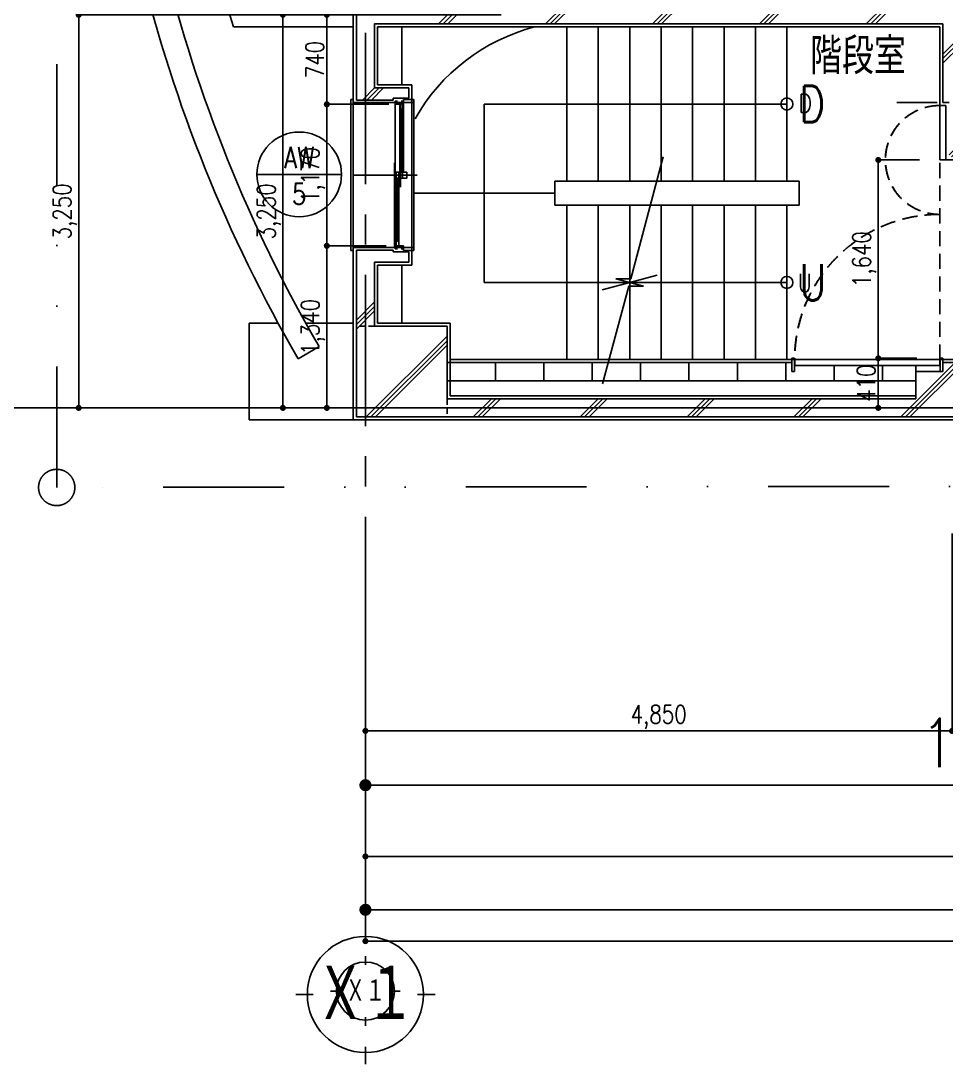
# Model space of a CAD drawing. Header units: millimetres. Extents: x 15495 to 166182, y -39946 to 18307.
# Drawn here: x 27192 to 34842, y -5495 to 3131 of the extents above; entities that cross this region are included whole.
import ezdxf
from ezdxf.enums import TextEntityAlignment as Align

# ---------------------------------------------------------------- set-up
doc = ezdxf.new("R2010")
doc.units = ezdxf.units.MM
doc.header["$LTSCALE"] = 1000
for name, pattern in [('CENTER', [2, 1.25, -0.25, 0.25, -0.25]), ('DASHED2', [0.375, 0.25, -0.125]), ('DIVIDEX2', [2.5, 1, -0.5, 0, -0.5, 0, -0.5])]:
    doc.linetypes.add(name, pattern=pattern)
doc.layers.get('0').update_dxf_attribs({"linetype": 'CONTINUOUS'})
for name, color, linetype in [('F_FITT1-100', 5, 'CONTINUOUS'), ('F_FITT1-50', 5, 'CONTINUOUS'), ('F_FITT2-100', 1, 'CONTINUOUS'), ('F_FITT2-50', 1, 'CONTINUOUS'), ('SF-A_ELSE-100', 6, 'CONTINUOUS'), ('SF-A_ELSE-50', 6, 'CONTINUOUS'), ('SF-A_SITE-100', 1, 'DIVIDEX2'), ('SF-DT_ID-100', 13, 'CONTINUOUS'), ('SF-E_DIM-100', 3, 'CONTINUOUS'), ('SF-E_DIM-50', 3, 'CONTINUOUS'), ('SF-E_GRID-100', 1, 'CENTER'), ('SF-E_GRID-50', 1, 'CENTER'), ('SF-E_TEXT-100', 3, 'CONTINUOUS'), ('SF-E_TEXT-50', 3, 'CONTINUOUS'), ('SF-F_FINI1-100', 190, 'CONTINUOUS'), ('SF-F_FINI1-50', 190, 'CONTINUOUS'), ('SF-F_FITT1-100', 5, 'CONTINUOUS'), ('SF-F_FITT1-50', 5, 'CONTINUOUS'), ('SF-F_HAT1-50', 9, 'CONTINUOUS'), ('SF-R_COLM-50', 7, 'CONTINUOUS'), ('SF-R_EWALL-50', 7, 'CONTINUOUS'), ('SF-R_STAIR-100', 4, 'CONTINUOUS'), ('SF-R_STAIR-50', 4, 'CONTINUOUS'), ('SF-U_ALC-100', 8, 'CONTINUOUS'), ('SF-U_ALC-50', 8, 'CONTINUOUS'), ('SF-U_LGS-100', 120, 'CONTINUOUS'), ('SF-U_LGS-50', 120, 'CONTINUOUS')]:
    doc.layers.add(name, color=color, linetype=linetype)
doc.styles.add('DIM', font='romans.shx', dxfattribs={"width": 0.8, "bigfont": 'bigfont.shx'})
doc.styles.add('ROOM', font='romans.shx', dxfattribs={"width": 0.8, "bigfont": 'bigfont.shx'})
doc.styles.get("Standard").update_dxf_attribs({"font": 'txt.shx', "bigfont": 'bigfont.shx'})
doc.dimstyles.new('DIM100_4_3', dxfattribs={"dimscale": 100, "dimtxt": 4, "dimasz": 1, "dimexe": 0, "dimexo": 1, "dimgap": 0.5, "dimtad": 1, "dimdec": 1, "dimdsep": 46, "dimlunit": 6, "dimtxsty": 'DIM', "dimblk1": 'DOT', "dimblk2": 'DOT', "dimsah": 1, "dimcen": 1, "dimclrd": 256, "dimclre": 256, "dimclrt": 256, "dimadec": 0, "dimazin": 0, "dimtfac": 1, "dimtdec": 1, "dimtix": 1, "dimtmove": 2, "dimatfit": 3, "dimldrblk": 'DOT', "dimfxl": 1, "dimtvp": 0.833333, "dimtolj": 1, "dimarcsym": 0})
doc.dimstyles.new('DIM100_5_3', dxfattribs={"dimscale": 100, "dimtxt": 5, "dimasz": 1, "dimexe": 0, "dimexo": 1, "dimgap": 0.5, "dimtad": 1, "dimdec": 1, "dimdsep": 46, "dimlunit": 6, "dimtxsty": 'DIM', "dimblk1": 'DOT', "dimblk2": 'DOT', "dimsah": 1, "dimcen": 1, "dimclrd": 256, "dimclre": 256, "dimclrt": 256, "dimadec": 0, "dimazin": 0, "dimtfac": 1, "dimtdec": 1, "dimtix": 1, "dimtmove": 2, "dimatfit": 3, "dimldrblk": 'DOT', "dimfxl": 1, "dimtvp": 0.833333, "dimtolj": 1, "dimarcsym": 0})
doc.dimstyles.new('DIM50_3_3', dxfattribs={"dimscale": 50, "dimtxt": 3, "dimasz": 1, "dimexe": 0, "dimexo": 1, "dimgap": 0.5, "dimtad": 1, "dimdec": 1, "dimdsep": 46, "dimlunit": 6, "dimtxsty": 'DIM', "dimblk1": 'DOT', "dimblk2": 'DOT', "dimsah": 1, "dimcen": 1, "dimclrd": 256, "dimclre": 256, "dimclrt": 256, "dimadec": 0, "dimazin": 0, "dimtfac": 1, "dimtdec": 1, "dimtix": 1, "dimtmove": 2, "dimatfit": 3, "dimldrblk": 'DOT', "dimfxl": 1, "dimtvp": 0.833333, "dimtolj": 1, "dimarcsym": 0})
doc.dimstyles.new('DIM50_4_3', dxfattribs={"dimscale": 50, "dimtxt": 4, "dimasz": 1, "dimexe": 0, "dimexo": 1, "dimgap": 0.5, "dimtad": 1, "dimdec": 1, "dimdsep": 46, "dimlunit": 6, "dimtxsty": 'DIM', "dimblk1": 'DOT', "dimblk2": 'DOT', "dimsah": 1, "dimcen": 1, "dimclrd": 256, "dimclre": 256, "dimclrt": 256, "dimadec": 0, "dimazin": 0, "dimtfac": 1, "dimtdec": 1, "dimtix": 1, "dimtmove": 2, "dimatfit": 3, "dimldrblk": 'DOT', "dimfxl": 1, "dimtvp": 0.833333, "dimtolj": 1, "dimarcsym": 0})
doc.dimstyles.new('DIM50_5_3', dxfattribs={"dimscale": 50, "dimtxt": 5, "dimasz": 1, "dimexe": 0, "dimexo": 1, "dimgap": 0.5, "dimtad": 1, "dimdec": 1, "dimdsep": 46, "dimlunit": 6, "dimtxsty": 'DIM', "dimblk1": 'DOT', "dimblk2": 'DOT', "dimsah": 1, "dimcen": 1, "dimclrd": 256, "dimclre": 256, "dimclrt": 256, "dimadec": 0, "dimazin": 0, "dimtfac": 1, "dimtdec": 1, "dimtix": 1, "dimtmove": 2, "dimatfit": 3, "dimldrblk": 'DOT', "dimfxl": 1, "dimtvp": 0.833333, "dimtolj": 1, "dimarcsym": 0})
pattern_1 = [(45, (-28400.75, -37379.5), (-441.942, 441.942), []), (45, (-28363.25, -37379.5), (-441.942, 441.942), []), (45, (-28325.75, -37379.5), (-441.942, 441.942), [])]

# ---------------------------------------------------------------- blocks, each defined once
blk = doc.blocks.new('DOT')
at = {"color": 0, "linetype": 'ByBlock'}
blk.add_line((-0.5, 0), (-1, 0), dxfattribs=at)
at = {"color": 0, "linetype": 'ByBlock', "const_width": 0.5}
blk.add_lwpolyline([(-0.25, 0, 1), (0.25, 0, 1)], format="xyb", close=True, dxfattribs=at)
blk = doc.blocks.new('*D438')
at = {"layer": 'SF-E_DIM-100', "lineweight": -2}
for p, q in [((30040.7, -1838.6), (30040.7, -4218.9)), ((56440.7, -1838.6), (56440.7, -4218.9)), ((30140.7, -4218.9), (56340.7, -4218.9))]:
    blk.add_line(p, q, dxfattribs=at)
at = {"layer": 'SF-E_DIM-100', "lineweight": -2, "xscale": 100, "yscale": 100, "zscale": 100, "rotation": 180}
blk.add_blockref('DOT', (30040.7, -4218.9), dxfattribs=at)
at = {"layer": 'SF-E_DIM-100', "lineweight": -2, "xscale": 100, "yscale": 100, "zscale": 100}
blk.add_blockref('DOT', (56440.7, -4218.9), dxfattribs=at)
at = {"layer": 'SF-E_DIM-100', "insert": (43240.7, -3871.2), "char_height": 500, "attachment_point": 5, "style": 'DIM'}
blk.add_mtext('\\A1;26,400', dxfattribs=at)
blk = doc.blocks.new('_DOT')
at = {"color": 0, "linetype": 'ByBlock'}
blk.add_line((-0.5, 0), (-1, 0), dxfattribs=at)
at = {"color": 0, "linetype": 'ByBlock', "const_width": 0.5}
blk.add_lwpolyline([(-0.25, 0, 1), (0.25, 0, 1)], format="xyb", close=True, dxfattribs=at)
blk = doc.blocks.new('*D458')
at = {"layer": 'SF-E_DIM-100', "lineweight": -2}
for p, q in [((30040.7, -1838.6), (30040.7, -3188.5)), ((40740.7, -1838.6), (40740.7, -3188.5)), ((30140.7, -3188.5), (40640.7, -3188.5))]:
    blk.add_line(p, q, dxfattribs=at)
at = {"layer": 'SF-E_DIM-100', "lineweight": -2, "xscale": 100, "yscale": 100, "zscale": 100, "rotation": 180}
blk.add_blockref('DOT', (30040.7, -3188.5), dxfattribs=at)
at = {"layer": 'SF-E_DIM-100', "lineweight": -2, "xscale": 100, "yscale": 100, "zscale": 100}
blk.add_blockref('DOT', (40740.7, -3188.5), dxfattribs=at)
at = {"layer": 'SF-E_DIM-100', "insert": (35390.7, -2900.4), "char_height": 400, "attachment_point": 5, "style": 'DIM'}
blk.add_mtext('\\A1;10,700', dxfattribs=at)
blk = doc.blocks.new('AW-5_100')
at = {"layer": 'F_FITT1-100'}
for p, q in [((290, -100), (290, 600)), ((240, 100), (240, -600)), ((-102.1, 0), (426.6, 0))]:
    blk.add_line(p, q, dxfattribs=at)
at = {"layer": 'F_FITT2-100'}
for p, q in [((-100, -600), (-100, 600)), ((385, 600), (385, -600))]:
    blk.add_line(p, q, dxfattribs=at)
blk = doc.blocks.new('TATEGU-KIGOU')
at = {"color": 2}
blk.add_line((350, 0), (-350, 0), dxfattribs=at)
blk.add_circle((0, 0), 350, dxfattribs=at)
at = {"color": 2, "style": 'ROOM', "width": 0.8}
for tag, p in [('建具種別', (0, 51.6)), ('建具番号', (0, -250.1))]:
    blk.add_attdef(tag, text='', height=175, dxfattribs=at).set_placement(p, align=Align.CENTER)
at = {"flags": 1}
for tag, p in [('内法寸法（W）', (-414, -713.8)), ('内法寸法（H）', (-414, -1063.8)), ('階', (-373.6, -1414.3)), ('部屋名', (-373.6, -1786.8)), ('メーカー名', (-373.6, -2148.9)), ('値段', (-373.6, -2498.9)), ('重量', (-373.6, -2848.9)), ('建具形状', (-373.6, -3199)), ('開閉方式', (-373.6, -3549)), ('取付場所', (-373.6, -3899)), ('見込', (-373.6, -4296.3)), ('扉厚', (-373.6, -4646.3)), ('仕上', (-373.6, -4996.3)), ('ガラス', (-373.6, -5346.3)), ('建具金物', (-373.6, -5696.3)), ('枠形状', (-373.6, -6046.3)), ('沓摺形状', (-373.6, -6396.3)), ('特記事項', (-373.6, -6746.3)), ('防火性能', (-373.6, -7096.3))]:
    blk.add_attdef(tag, p, '', height=175, dxfattribs=at)
blk = doc.blocks.new('SD-A12_100')
at = {"layer": 'F_FITT1-100', "linetype": 'DASHED2', "ltscale": 0.5}
blk.add_line((-1.846125, 0), (-1.846125, 1650), dxfattribs=at)
at = {"layer": 'F_FITT1-100'}
blk.add_line((-1201.846125, 0), (-1.846125, 0), dxfattribs=at)
at = {"layer": 'F_FITT1-100', "linetype": 'DASHED2', "ltscale": 0.5}
for centre, radius, end in [((-1.846125, 1650), 450, 270), ((-1.846125, 0), 1200, 180)]:
    blk.add_arc(centre, radius, 90, end, dxfattribs=at)
blk = doc.blocks.new('*D439')
at = {"layer": 'SF-E_DIM-50', "lineweight": -2}
for p, q in [((30040.7, -3128), (30040.7, -4478)), ((56440.7, -3128), (56440.7, -4478)), ((30090.7, -4478), (56390.7, -4478))]:
    blk.add_line(p, q, dxfattribs=at)
at = {"layer": 'SF-E_DIM-50', "lineweight": -2, "xscale": 50, "yscale": 50, "zscale": 50, "rotation": 180}
blk.add_blockref('DOT', (30040.7, -4478), dxfattribs=at)
at = {"layer": 'SF-E_DIM-50', "lineweight": -2, "xscale": 50, "yscale": 50, "zscale": 50}
blk.add_blockref('DOT', (56440.7, -4478), dxfattribs=at)
at = {"layer": 'SF-E_DIM-50', "insert": (43240.7, -4304.2), "char_height": 250, "attachment_point": 5, "style": 'DIM'}
blk.add_mtext('\\A1;26,400', dxfattribs=at)
blk = doc.blocks.new('*D459')
at = {"layer": 'SF-E_DIM-50', "lineweight": -2}
for p, q in [((34890.7, -1108), (34890.7, -2739.8)), ((30040.7, -2754.8), (30040.7, -2739.8)), ((30090.7, -2739.8), (34840.7, -2739.8))]:
    blk.add_line(p, q, dxfattribs=at)
at = {"layer": 'SF-E_DIM-50', "lineweight": -2, "xscale": 50, "yscale": 50, "zscale": 50, "rotation": 180}
blk.add_blockref('DOT', (30040.7, -2739.8), dxfattribs=at)
at = {"layer": 'SF-E_DIM-50', "lineweight": -2, "xscale": 50, "yscale": 50, "zscale": 50}
blk.add_blockref('DOT', (34890.7, -2739.8), dxfattribs=at)
at = {"layer": 'SF-E_DIM-50', "insert": (32465.7, -2625.5), "char_height": 150, "attachment_point": 5, "style": 'DIM'}
blk.add_mtext('\\A1;4,850', dxfattribs=at)
blk = doc.blocks.new('*D460')
at = {"layer": 'SF-E_DIM-50', "lineweight": -2}
for p, q in [((30040.7, -3128), (30040.7, -3778)), ((40740.7, -3128), (40740.7, -3778)), ((30090.7, -3778), (40690.7, -3778))]:
    blk.add_line(p, q, dxfattribs=at)
at = {"layer": 'SF-E_DIM-50', "lineweight": -2, "xscale": 50, "yscale": 50, "zscale": 50, "rotation": 180}
blk.add_blockref('DOT', (30040.7, -3778), dxfattribs=at)
at = {"layer": 'SF-E_DIM-50', "lineweight": -2, "xscale": 50, "yscale": 50, "zscale": 50}
blk.add_blockref('DOT', (40740.7, -3778), dxfattribs=at)
at = {"layer": 'SF-E_DIM-50', "insert": (35390.7, -3633.9), "char_height": 200, "attachment_point": 5, "style": 'DIM'}
blk.add_mtext('\\A1;10,700', dxfattribs=at)
blk = doc.blocks.new('*D467')
at = {"layer": 'SF-E_DIM-50', "lineweight": -2}
for p, q in [((29990.7, 3181), (29721.8, 3181)), ((29721.8, 2491), (29721.8, 3131)), ((30235.7, 2441), (29721.8, 2441))]:
    blk.add_line(p, q, dxfattribs=at)
at = {"layer": 'SF-E_DIM-50', "lineweight": -2, "xscale": 50, "yscale": 50, "zscale": 50}
for p, rotation in [((29721.8, 3181), 90), ((29721.8, 2441), 270)]:
    blk.add_blockref('DOT', p, dxfattribs=dict(at, rotation=rotation))
at = {"layer": 'SF-E_DIM-50', "insert": (29621.8, 2811), "char_height": 150, "attachment_point": 5, "rotation": 90, "style": 'DIM'}
blk.add_mtext('\\A1;740', dxfattribs=at)
blk = doc.blocks.new('AW-5_50')
at = {"layer": 'F_FITT1-50', "color": 5}
for p, q in [((245, 610), (265, 610)), ((245, 610), (265, 610)), ((245, 610), (245, 585)), ((245, 610), (245, 585)), ((295, 610), (315, 610)), ((295, 610), (315, 610)), ((315, 625), (400, 625)), ((315, 625), (400, 625)), ((315, 625), (315, 610)), ((315, 625), (315, 610)), ((315, 610), (315, 585)), ((315, 610), (315, 585)), ((400, 600), (400, 625)), ((400, 600), (400, 625)), ((245, 585), (315, 585)), ((245, 585), (315, 585)), ((284, 585), (284, 547)), ((284, 585), (284, 547)), ((284, 547), (306, 547)), ((284, 547), (306, 547)), ((295, 547), (295, 25)), ((306, 585), (306, 547)), ((306, 585), (306, 547)), ((315, 600), (400, 600)), ((315, 600), (400, 600)), ((254, 25), (276, 25)), ((254, -25), (254, 25)), ((254, 25), (276, 25)), ((254, -25), (254, 25)), ((276, 25), (276, -25)), ((276, 25), (276, -25)), ((284, 25), (341.5, 25)), ((284, -25), (284, 25)), ((284, 25), (341.5, 25)), ((284, -25), (284, 25)), ((306, -25), (306, 25)), ((306, -25), (306, 25)), ((341.5, 25), (341.5, -25)), ((341.5, 25), (341.5, -25)), ((276, -25), (254, -25)), ((276, -25), (254, -25)), ((265, -547), (265, -25)), ((341.5, -25), (284, -25)), ((341.5, -25), (284, -25)), ((245, -610), (245, -585)), ((245, -585), (315, -585)), ((245, -610), (245, -585)), ((245, -585), (315, -585)), ((254, -585), (254, -547)), ((276, -547), (254, -547)), ((254, -585), (254, -547)), ((276, -547), (254, -547)), ((276, -585), (276, -547)), ((276, -585), (276, -547)), ((315, -610), (315, -585)), ((315, -610), (315, -585)), ((315, -600), (400, -600)), ((315, -600), (400, -600)), ((400, -600), (400, -625)), ((400, -600), (400, -625)), ((245, -610), (265, -610)), ((245, -610), (265, -610)), ((295, -610), (315, -610)), ((295, -610), (315, -610)), ((315, -625), (315, -610)), ((315, -625), (315, -610)), ((315, -625), (400, -625)), ((315, -625), (400, -625))]:
    blk.add_line(p, q, dxfattribs=at)
at = {"layer": 'F_FITT1-50'}
blk.add_line((-102.1, 0), (426.6, 0), dxfattribs=at)
blk.add_line((-102.1, 0), (426.6, 0), dxfattribs=at)
at = {"layer": 'F_FITT2-50', "color": 1}
for p, q in [((-120, -625), (-120, 625)), ((-120, -625), (-120, 625)), ((-100, 625), (-120, 625)), ((-100, 625), (-120, 625)), ((245, -600), (245, 585)), ((284, 547), (284, 25)), ((306, 547), (306, 25)), ((315, 585), (315, 25)), ((400, -600), (400, 600)), ((254, -547), (254, -25)), ((276, -547), (276, -25)), ((-100, -625), (-120, -625)), ((-100, -625), (-120, -625))]:
    blk.add_line(p, q, dxfattribs=at)
blk = doc.blocks.new('*D463')
at = {"layer": 'SF-E_DIM-50', "lineweight": -2}
for p, q in [((31164.2, 3181), (27670.1, 3181)), ((27670.1, -19), (27670.1, 3131)), ((27652.7, -69), (27670.1, -69))]:
    blk.add_line(p, q, dxfattribs=at)
at = {"layer": 'SF-E_DIM-50', "lineweight": -2, "xscale": 50, "yscale": 50, "zscale": 50}
for p, rotation in [((27670.1, 3181), 90), ((27670.1, -69), 270)]:
    blk.add_blockref('DOT', p, dxfattribs=dict(at, rotation=rotation))
at = {"layer": 'SF-E_DIM-50', "insert": (27555.9, 1556), "char_height": 150, "attachment_point": 5, "rotation": 90, "style": 'DIM'}
blk.add_mtext('\\A1;3,250', dxfattribs=at)
blk = doc.blocks.new('*D462')
at = {"layer": 'SF-E_DIM-50', "lineweight": -2}
for p, q in [((30235.7, 2441), (29721.8, 2441)), ((29721.8, 1321), (29721.8, 2391)), ((30211.6, 1271), (29721.8, 1271))]:
    blk.add_line(p, q, dxfattribs=at)
at = {"layer": 'SF-E_DIM-50', "lineweight": -2, "xscale": 50, "yscale": 50, "zscale": 50}
for p, rotation in [((29721.8, 2441), 90), ((29721.8, 1271), 270)]:
    blk.add_blockref('DOT', p, dxfattribs=dict(at, rotation=rotation))
at = {"layer": 'SF-E_DIM-50', "insert": (29607.5, 1856), "char_height": 150, "attachment_point": 5, "rotation": 90, "style": 'DIM'}
blk.add_mtext('\\A1;1,170', dxfattribs=at)
blk = doc.blocks.new('*D469')
at = {"layer": 'SF-E_DIM-50', "lineweight": -2}
for p, q in [((30091.4, 3181), (29358.5, 3181)), ((29358.5, -19), (29358.5, 3131)), ((29320, -69), (29358.5, -69))]:
    blk.add_line(p, q, dxfattribs=at)
at = {"layer": 'SF-E_DIM-50', "lineweight": -2, "xscale": 50, "yscale": 50, "zscale": 50}
for p, rotation in [((29358.5, 3181), 90), ((29358.5, -69), 270)]:
    blk.add_blockref('DOT', p, dxfattribs=dict(at, rotation=rotation))
at = {"layer": 'SF-E_DIM-50', "insert": (29244.2, 1556), "char_height": 150, "attachment_point": 5, "rotation": 90, "style": 'DIM'}
blk.add_mtext('\\A1;3,250', dxfattribs=at)
blk = doc.blocks.new('*D470')
at = {"layer": 'SF-E_DIM-50', "lineweight": -2}
for p, q in [((30185.6, 1271), (29721.8, 1271)), ((29721.8, -19), (29721.8, 1221)), ((29750.9, -69), (29721.8, -69))]:
    blk.add_line(p, q, dxfattribs=at)
at = {"layer": 'SF-E_DIM-50', "lineweight": -2, "xscale": 50, "yscale": 50, "zscale": 50}
for p, rotation in [((29721.8, 1271), 90), ((29721.8, -69), 270)]:
    blk.add_blockref('DOT', p, dxfattribs=dict(at, rotation=rotation))
at = {"layer": 'SF-E_DIM-50', "insert": (29607.5, 601), "char_height": 150, "attachment_point": 5, "rotation": 90, "style": 'DIM'}
blk.add_mtext('\\A1;1,340', dxfattribs=at)
blk = doc.blocks.new('*D390')
at = {"layer": 'SF-E_DIM-50', "lineweight": -2}
for p, q in [((34622.2, 1981), (34281.1, 1981)), ((34281.1, 391), (34281.1, 1931)), ((34593.8, 341), (34281.1, 341))]:
    blk.add_line(p, q, dxfattribs=at)
at = {"layer": 'SF-E_DIM-50', "lineweight": -2, "xscale": 50, "yscale": 50, "zscale": 50}
for p, rotation in [((34281.1, 1981), 90), ((34281.1, 341), 270)]:
    blk.add_blockref('DOT', p, dxfattribs=dict(at, rotation=rotation))
at = {"layer": 'SF-E_DIM-50', "insert": (34166.8, 1161), "char_height": 150, "attachment_point": 5, "rotation": 90, "style": 'DIM'}
blk.add_mtext('\\A1;1,640', dxfattribs=at)
blk = doc.blocks.new('SD-A12_50')
at = {"layer": 'F_FITT1-50'}
for p, q in [((-24.923125, 2100), (-24.923125, 1650)), ((25.076875, 1650), (-24.923125, 1650)), ((-1226.76925, 10), (-1249.84625, 10)), ((-1249.84625, -100), (-1249.84625, 10)), ((-1226.76925, -100), (-1226.76925, 10)), ((-1224.923125, 0), (-24.923125, 0)), ((-23.077, -100), (-23.077, 10)), ((-23.077, 10), (0, 10)), ((0, -100), (0, 10)), ((-1249.84625, -100), (-1226.76925, -100)), ((0, -100), (-23.077, -100))]:
    blk.add_line(p, q, dxfattribs=at)
at = {"layer": 'F_FITT1-50', "linetype": 'DASHED2', "ltscale": 0.5}
blk.add_line((-24.923125, 0), (-24.923125, 1650), dxfattribs=at)
for centre, radius, end in [((-24.923125, 1650), 450, 270), ((-24.923125, 0), 1200, 180)]:
    blk.add_arc(centre, radius, 90, end, dxfattribs=at)
blk = doc.blocks.new('*D391')
at = {"layer": 'SF-E_DIM-50', "lineweight": -2}
for p, q in [((34600.1, 341), (34281.1, 341)), ((34281.1, -19), (34281.1, 291)), ((34320.1, -69), (34281.1, -69))]:
    blk.add_line(p, q, dxfattribs=at)
at = {"layer": 'SF-E_DIM-50', "lineweight": -2, "xscale": 50, "yscale": 50, "zscale": 50}
for p, rotation in [((34281.1, 341), 90), ((34281.1, -69), 270)]:
    blk.add_blockref('DOT', p, dxfattribs=dict(at, rotation=rotation))
at = {"layer": 'SF-E_DIM-50', "insert": (34181.1, 136), "char_height": 150, "attachment_point": 5, "rotation": 90, "style": 'DIM'}
blk.add_mtext('\\A1;410', dxfattribs=at)
blk = doc.blocks.new('SF-BLOCK_100')
at = {"layer": 'SF-A_ELSE-100'}
for p, q in [((-1089.32, 3150), (-100, 3150)), ((-960, 700), (-960, -100)), ((-721.01, 700), (-960, 700)), ((-100, 700), (-492.47, 700)), ((-555.35, 406.16), (-382.56, 506.88)), ((-100, -100), (-960, -100))]:
    blk.add_line(p, q, dxfattribs=at)
for centre, radius, start, end in [((9929.32, 6510.63), 12132.3, 177.215543, 210.209162), ((9926.16, 6510.29), 11929.4, 177.166529, 210.214896), ((9634.07, 6505.51), 11236.13, 182.181186, 197.375697), ((1802, 1601.5), 1600.03, 104.580875, 150.457155)]:
    blk.add_arc(centre, radius, start, end, dxfattribs=at)
at = {"layer": 'SF-A_SITE-100'}
for p, q in [((-2552.32, -657.71), (-2549.38, 10900.29)), ((6829.67, -646.52), (-2552.32, -657.71))]:
    blk.add_line(p, q, dxfattribs=at)
blk.add_circle((-2552.32, -657.71), 150, dxfattribs=at)
at = {"layer": 'SF-E_GRID-100'}
for p, q in [((0, 17100), (0, -4149.87)), ((34140.32, 0), (-9167.99, 0))]:
    blk.add_line(p, q, dxfattribs=at)
at = {"layer": 'SF-E_GRID-100', "color": 3, "linetype": 'Continuous'}
for p, q in [((0, -4273.87), (0, -4417.87)), ((-576, -4849.87), (-432, -4849.87)), ((432, -4849.87), (576, -4849.87)), ((0, -5281.87), (0, -5425.87))]:
    blk.add_line(p, q, dxfattribs=at)
blk.add_circle((0, -4849.87), 480, dxfattribs=at)
at = {"layer": 'SF-F_FINI1-100'}
for p, q in [((-100, 3995), (-100, 2525)), ((4750, 3150), (100, 3150)), ((100, 2670.01), (100, 3150)), ((4750, 3150), (4750, 2500)), ((385, 2670.01), (100, 2670.01)), ((385, 2525.03), (385, 2670.01)), ((385, 2525.03), (-100, 2525)), ((4800, 2500), (4750, 2500)), ((4800, 2050), (4800, 2500)), ((4800, 2050), (4950, 2050)), ((3585, 1875), (1565, 1875)), ((1565, 1875), (1565, 1675)), ((3585, 1875), (3585, 1675)), ((3585, 1875), (3585, 1675)), ((3585, 1675), (1565, 1675)), ((385, 1324.97), (-100, 1325)), ((-100, -100), (-100, 1325)), ((385, 1324.97), (385, 1179.99)), ((385, 1179.99), (100, 1179.99)), ((100, 700), (100, 1179.99)), ((700, 700), (100, 700)), ((700, 700), (700, 100)), ((3550, 400), (700, 400)), ((3550, 350), (3550, 400)), ((3550, 350), (3550, 400)), ((4750, 350), (3550, 350)), ((4750, 350), (3550, 350)), ((4550, 350), (4550, 100)), ((4750, 400), (4950, 400)), ((4750, 350), (4750, 400)), ((4550, 100), (700, 100)), ((6325, -100), (-100, -100))]:
    blk.add_line(p, q, dxfattribs=at)
at = {"layer": 'SF-F_FITT1-100'}
for p in [(4750, 2500), (4800, 2050)]:
    blk.add_line(p, (4750, 2050), dxfattribs=at)
at = {"layer": 'SF-R_STAIR-100'}
for p, q in [((1665, 1875), (1665, 3150)), ((1925, 1875), (1925, 3150)), ((2185, 1875), (2185, 3150)), ((2445, 1875), (2445, 3150)), ((2705, 1875), (2705, 3150)), ((2965, 1875), (2965, 3150)), ((3225, 1875), (3225, 3150)), ((3485, 1875), (3485, 3150)), ((982.5, 1037.5), (982.5, 2512.5)), ((982.5, 2512.5), (3485, 2512.5)), ((2193.2, 1068.11), (2463, 2075)), ((400, 1775), (1565, 1775)), ((1665, 1675), (1665, 400)), ((1925, 1675), (1925, 400)), ((2185, 1675), (2185, 400)), ((2445, 1675), (2445, 400)), ((2705, 1675), (2705, 400)), ((2965, 1675), (2965, 400)), ((3225, 1675), (3225, 400)), ((3485, 1675), (3485, 400)), ((982.5, 1037.5), (3485, 1037.5)), ((2185, 1037.5), (1956.54, 976.28)), ((2070.77, 1068.11), (2299.23, 1006.89)), ((2193.2, 1068.11), (2070.77, 1068.11)), ((2185, 1037.5), (2413.46, 1098.72)), ((1960.59, 200), (2176.8, 1006.89)), ((2299.23, 1006.89), (2176.8, 1006.89))]:
    blk.add_line(p, q, dxfattribs=at)
for centre in [(3485, 2512.5), (3485, 1037.5)]:
    blk.add_circle(centre, 50, dxfattribs=at)
at = {"layer": 'SF-U_ALC-100'}
blk.add_line((4550, 225), (700, 225), dxfattribs=at)
at = {"layer": 'SF-U_LGS-100'}
for p, q in [((300, 2670.01), (300, 3150)), ((300, 700), (300, 1179.99))]:
    blk.add_line(p, q, dxfattribs=at)
at = {"layer": 'SF-DT_ID-100'}
blk.add_blockref('TATEGU-KIGOU', (-547.43, 1930.97), dxfattribs=at).add_auto_attribs({'建具種別': 'AW', '建具番号': '5'})
at = {"layer": 'SF-F_FITT1-100'}
for name, p in [('AW-5_100', (0, 1925)), ('SD-A12_100', (4750, 400))]:
    blk.add_blockref(name, p, dxfattribs=at)
at = {"layer": 'SF-E_GRID-100', "color": 3, "linetype": 'Continuous', "width": 0.75}
blk.add_text('Ｘ１', height=500, dxfattribs=at).set_placement((0, -4849.87), align=Align.MIDDLE)
at = {"layer": 'SF-E_TEXT-100', "style": 'ROOM', "width": 0.8}
blk.add_text('階段室', height=300, dxfattribs=at).set_placement((3676.32, 2759.29))
for s, p in [('D', (3585, 2512.5)), ('U', (3585, 1037.5))]:
    blk.add_text(s, height=300, dxfattribs=at).set_placement(p, align=Align.MIDDLE_LEFT)
at = {"layer": 'SF-E_DIM-100'}
for base, p2, dimstyle, picture, middle in [((26400, -4149.87), (26400, -1669.6), 'DIM100_5_3', '*D438', (13200, -3802.25)), ((10700, -3119.46), (10700, -1669.6), 'DIM100_4_3', '*D458', (5350, -2831.37))]:
    dim = blk.add_linear_dim(base=base, p1=(0, -1669.6), p2=p2, dimstyle=dimstyle, dxfattribs=at)
    dim.commit()
    dim.dimension.update_dxf_attribs({"geometry": picture, "text_midpoint": middle, "insert": (-30040.71, 69)})
blk = doc.blocks.new('SF-BLOCK_50')
at = {"layer": 'SF-F_HAT1-50'}
h = blk.add_hatch(dxfattribs=at)
h.set_pattern_fill('RC2', color=256, scale=50, style=0)
h.set_pattern_definition(pattern_1)
h.paths.add_polyline_path([(7442.04, 3175), (10775, 3175), (10775, 3325), (10175, 3325), (10175, 3355), (10025, 3355), (10025, 3325), (75, 3325), (75, 3960), (-50, 3960), (-50, 3975), (-75, 3975), (-75, 2545), (229.96, 2545.02), (229.96, 2560), (360, 2560.01), (360, 2645.01), (75, 2645.01), (75, 3175), (4775, 3175), (4775, 2525), (4825, 2525), (4825, 2075), (4925, 2075), (4925, 2475), (5070.17, 2475), (5070.17, 2575), (4925, 2575), (4925, 3175), (6260.33, 3175), (6260.33, 2575), (6120.17, 2575), (6120.17, 2475), (6426.48, 2475, -0.2049309)])
h = blk.add_hatch(dxfattribs=at)
h.set_pattern_fill('RC2', color=256, scale=50, style=0)
h.set_pattern_definition(pattern_1)
h.paths.add_polyline_path([(360, 1289.99), (229.96, 1289.99), (229.96, 1304.98), (-75, 1305), (-75, 675), (75, 675), (75, 1204.99), (360, 1204.99)])
h.paths.add_polyline_path([(675, 675), (75, 675), (-75, 675), (-75, -75), (675, -75), (675, 75)])
h = blk.add_hatch(dxfattribs=at)
h.set_pattern_fill('RC2', color=256, scale=50, style=0)
h.set_pattern_definition(pattern_1)
h.paths.add_polyline_path([(4925, 375), (4774.92, 375), (4774.92, 300), (4550, 300), (4550, 75), (675, 75), (675, -75), (6300, -75), (6300, 75), (4925, 75)])
at = {"layer": 'SF-A_ELSE-50'}
for p, q in [((-1089.32, 3150), (-100, 3150)), ((-960, 700), (-960, -100)), ((-721.01, 700), (-960, 700)), ((-100, 700), (-492.47, 700)), ((-555.35, 406.16), (-382.56, 506.88)), ((-100, -100), (-960, -100))]:
    blk.add_line(p, q, dxfattribs=at)
for centre, radius, start, end in [((9929.32, 6510.63), 12132.3, 177.215543, 210.209162), ((9926.16, 6510.29), 11929.4, 177.166529, 210.214896), ((9634.07, 6505.51), 11236.13, 182.181186, 197.375697), ((1802, 1601.5), 1600.03, 104.580875, 150.457155)]:
    blk.add_arc(centre, radius, start, end, dxfattribs=at)
at = {"layer": 'SF-E_GRID-50'}
for p, q in [((0, 17100), (0, -4408.96)), ((6726.87, 2525), (4393.7, 2525)), ((31351.03, 0), (-4082.3, 0))]:
    blk.add_line(p, q, dxfattribs=at)
at = {"layer": 'SF-E_GRID-50', "color": 3, "linetype": 'Continuous'}
for p, q in [((0, -4533.46), (0, -4605.46)), ((-288, -4821.46), (-216, -4821.46)), ((216, -4821.46), (288, -4821.46)), ((0, -5037.46), (0, -5109.46))]:
    blk.add_line(p, q, dxfattribs=at)
blk.add_circle((0, -4821.46), 240, dxfattribs=at)
at = {"layer": 'SF-F_FINI1-50'}
for p, q in [((-100, 3995), (-100, 2525)), ((4750, 3150), (100, 3150)), ((100, 2670.01), (100, 3150)), ((4750, 3150), (4750, 2500)), ((385, 2670.01), (100, 2670.01)), ((385, 2550), (385, 2670.01)), ((245, 2525.02), (-100, 2525)), ((4800, 2500), (4750, 2500)), ((4800, 2050), (4800, 2500)), ((4800, 2050), (4950, 2050)), ((245, 1324.98), (-100, 1325)), ((-100, -100), (-100, 1325)), ((385, 1300), (385, 1179.99)), ((385, 1179.99), (100, 1179.99)), ((100, 700), (100, 1179.99)), ((700, 700), (100, 700)), ((700, 700), (700, 400)), ((3525.08, 400), (700, 400)), ((3550, 350), (3550, 400)), ((3550, 350), (3550, 400)), ((4750, 350), (3550, 350)), ((4750, 350), (3550, 350)), ((4774.92, 400), (4950, 400)), ((6325, -100), (-100, -100))]:
    blk.add_line(p, q, dxfattribs=at)
at = {"layer": 'SF-F_FITT1-50'}
blk.add_line((3550, 400), (4750, 400), dxfattribs=at)
at = {"layer": 'SF-R_COLM-50'}
for p, q in [((-75, 675), (-75, -75)), ((675, 675), (75, 675)), ((675, 675), (675, 75)), ((4550, 75), (4550, 300)), ((4550, 300), (4774.92, 300)), ((4550, 75), (700, 75)), ((675, -75), (-75, -75))]:
    blk.add_line(p, q, dxfattribs=at)
at = {"layer": 'SF-R_COLM-50', "linetype": 'DASHED2', "ltscale": 0.2}
for p, q in [((75, 675), (-75, 675)), ((675, 75), (675, -75))]:
    blk.add_line(p, q, dxfattribs=at)
at = {"layer": 'SF-R_EWALL-50'}
for p, q in [((-75, 3975), (-75, 2545)), ((4775, 3175), (75, 3175)), ((75, 2645.01), (75, 3175)), ((4775, 3175), (4775, 2525)), ((360, 2645.01), (75, 2645.01)), ((360, 2560.01), (360, 2645.01)), ((229.96, 2545.02), (-75, 2545)), ((229.96, 2560), (360, 2560.01)), ((229.96, 2545.02), (229.96, 2560)), ((4825, 2525), (4775, 2525)), ((229.96, 1304.98), (-75, 1305)), ((-75, 1305), (-75, 574.99)), ((229.96, 1304.98), (229.96, 1289.99)), ((229.96, 1289.99), (360, 1289.99)), ((360, 1289.99), (360, 1204.99)), ((360, 1204.99), (75, 1204.99)), ((75, 675), (75, 1204.99)), ((4774.92, 375), (4925, 375)), ((4774.92, 375), (4774.92, 300)), ((4550, 75), (4550, 300)), ((4550, 300), (4774.92, 300)), ((4550, 75), (675, 75)), ((6300, -75), (675, -75))]:
    blk.add_line(p, q, dxfattribs=at)
at = {"layer": 'SF-R_STAIR-50'}
for p, q in [((1665, 1875), (1665, 3150)), ((1925, 1875), (1925, 3150)), ((2185, 1875), (2185, 3150)), ((2445, 1875), (2445, 3150)), ((2705, 1875), (2705, 3150)), ((2965, 1875), (2965, 3150)), ((3225, 1875), (3225, 3150)), ((3485, 1875), (3485, 3150)), ((982.5, 1037.5), (982.5, 2512.5)), ((982.5, 2512.5), (3485, 2512.5)), ((2193.2, 1068.11), (2463, 2075)), ((3585, 1875), (1565, 1875)), ((1565, 1875), (1565, 1675)), ((3585, 1875), (3585, 1675)), ((3585, 1875), (3585, 1675)), ((400, 1775), (1565, 1775)), ((3585, 1675), (1565, 1675)), ((1665, 1675), (1665, 400)), ((1925, 1675), (1925, 400)), ((2185, 1675), (2185, 400)), ((2445, 1675), (2445, 400)), ((2705, 1675), (2705, 400)), ((2965, 1675), (2965, 400)), ((3225, 1675), (3225, 400)), ((3485, 1675), (3485, 400)), ((982.5, 1037.5), (3485, 1037.5)), ((2185, 1037.5), (1956.54, 976.28)), ((2070.77, 1068.11), (2299.23, 1006.89)), ((2193.2, 1068.11), (2070.77, 1068.11)), ((2185, 1037.5), (2413.46, 1098.72)), ((1960.59, 200), (2176.8, 1006.89)), ((2299.23, 1006.89), (2176.8, 1006.89))]:
    blk.add_line(p, q, dxfattribs=at)
for centre in [(3485, 2512.5), (3485, 1037.5)]:
    blk.add_circle(centre, 50, dxfattribs=at)
at = {"layer": 'SF-U_ALC-50'}
for p, q in [((3525.08, 375), (675, 375)), ((1075, 375), (1075, 225)), ((1475, 375), (1475, 225)), ((1875, 375), (1875, 225)), ((2275, 375), (2275, 225)), ((2675, 375), (2675, 225)), ((3075, 375), (3075, 225)), ((3475, 375), (3475, 225)), ((3875, 350), (3875, 225)), ((4275, 350), (4275, 225)), ((4550, 350), (4550, 300)), ((4550, 225), (675, 225))]:
    blk.add_line(p, q, dxfattribs=at)
at = {"layer": 'SF-U_LGS-50'}
for p, q in [((300, 2670.01), (300, 3150)), ((300, 700), (300, 1179.99))]:
    blk.add_line(p, q, dxfattribs=at)
at = {"layer": 'SF-F_FITT1-50'}
for name, p in [('AW-5_50', (0, 1925)), ('SD-A12_50', (4774.92, 400))]:
    blk.add_blockref(name, p, dxfattribs=at)
at = {"layer": 'SF-E_GRID-50', "color": 3, "linetype": 'Continuous', "width": 0.75}
blk.add_text('Ｘ１', height=200, dxfattribs=at).set_placement((0, -4821.46), align=Align.MIDDLE)
at = {"layer": 'SF-E_TEXT-50', "style": 'ROOM', "width": 0.8}
for s, p in [('D', (3583.44, 2518.07)), ('U', (3576.58, 1033.05))]:
    blk.add_text(s, height=150, dxfattribs=at).set_placement(p, align=Align.MIDDLE_LEFT)
at = {"layer": 'SF-E_DIM-50'}
for base, p1, p2, picture, middle in [((-2370.57, 3250), (-2338.05, 0), (1173.48, 3250), '*D463', (-2484.86, 1625)), ((-682.24, 3250), (-670.71, 0), (100.7, 3250), '*D469', (-796.52, 1625)), ((-318.96, 3250), (245, 2510), (0, 3250), '*D467', (-418.96, 2880)), ((-318.96, 2510), (220.87, 1340), (245, 2510), '*D462', (-433.24, 1925)), ((4240.39, 2050), (4603.14, 410), (4631.5, 2050), '*D390', (4126.1, 1230)), ((-318.96, 1340), (-339.79, 0), (194.89, 1340), '*D470', (-433.24, 670)), ((4240.39, 410), (4329.39, 0), (4609.36, 410), '*D391', (4140.39, 205))]:
    dim = blk.add_linear_dim(base=base, p1=p1, p2=p2, angle=90, dimstyle='DIM50_3_3', dxfattribs=at)
    dim.commit()
    dim.dimension.update_dxf_attribs({"geometry": picture, "text_midpoint": middle, "insert": (-30040.71, 69)})
for base, p1, p2, dimstyle, picture, middle in [((4850, -2670.81), (0, -2635.83), (4850, -988.95), 'DIM50_3_3', '*D459', (2425, -2556.52)), ((26400, -4408.96), (0, -3008.96), (26400, -3008.96), 'DIM50_5_3', '*D439', (13200, -4235.15)), ((10700, -3708.96), (0, -3008.96), (10700, -3008.96), 'DIM50_4_3', '*D460', (5350, -3564.91))]:
    dim = blk.add_linear_dim(base=base, p1=p1, p2=p2, dimstyle=dimstyle, dxfattribs=at)
    dim.commit()
    dim.dimension.update_dxf_attribs({"geometry": picture, "text_midpoint": middle, "insert": (-30040.71, 69)})

msp = doc.modelspace()

# ---------------------------------------------------------------- block references
for name in ['SF-BLOCK_100', 'SF-BLOCK_50']:
    msp.add_blockref(name, (30040.7, -69))

doc.saveas('drawing.dxf')
